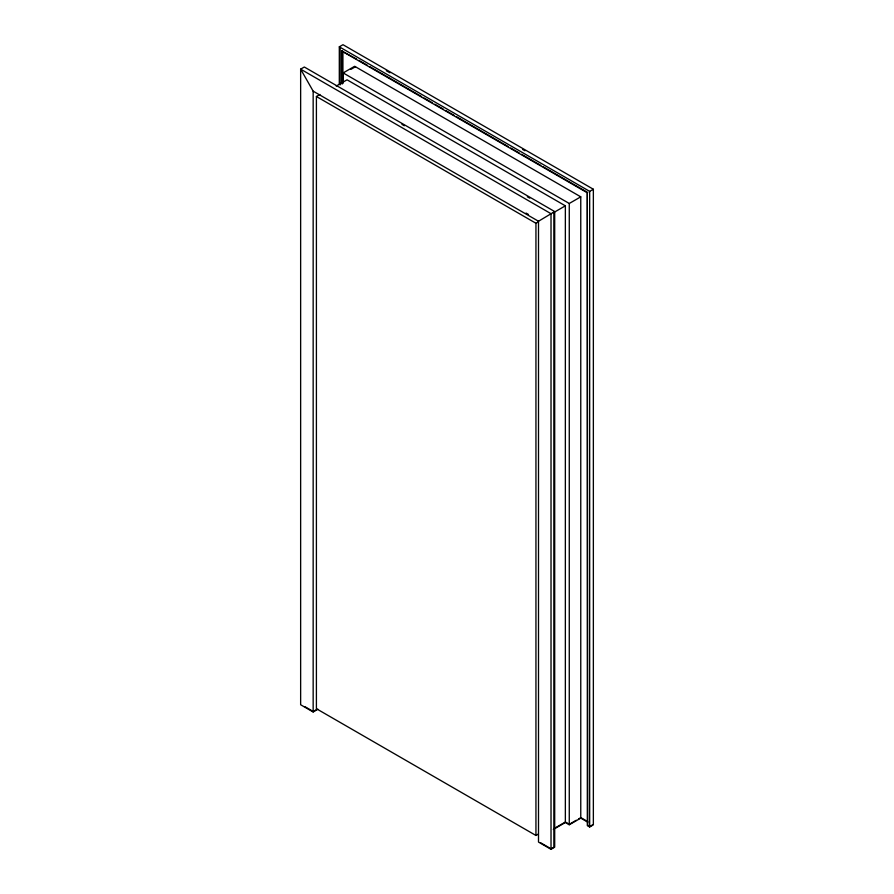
<?xml version="1.0" encoding="UTF-8"?>
<svg xmlns="http://www.w3.org/2000/svg" width="894" height="894" viewBox="0 0 894 894"><rect width="100%" height="100%" fill="white"/><g stroke="black" fill="none" stroke-linecap="round" stroke-linejoin="round"><path stroke-width="1.34" d="M538.501 221.254L554.693 211.565L554.693 847.177L551.017 849.3L538.501 842.07L538.501 221.254L313.157 91.154L300.641 69.151L304.329 67.016L554.693 211.565M339.307 84.461L339.307 46.823L342.983 44.7L593.359 189.249L593.359 824.849L589.671 826.984L587.324 825.62L587.324 192.791L341.653 50.958L341.653 83.008M341.653 50.958L356.561 59.026M343.151 82.706L343.151 72.928L354.65 66.29L580.765 196.836L580.765 818.122L569.266 824.76L565.354 822.502L553.319 829.453M350.906 69.363L355.499 66.704M538.289 834.113L535.942 835.465L316.409 708.719L316.409 96.507L319.918 94.473M336.222 86.059L347.062 79.812L565.354 205.832L565.354 822.502M587.324 192.791L587.783 825.363L589.738 826.492M339.307 46.823L589.671 191.372L593.359 189.249M553.319 212.783L565.354 205.832M343.151 72.928L569.266 203.474L580.765 196.836M316.409 96.507L535.942 223.254L538.289 221.891M314.42 710.797L316.8 709.423M551.017 849.3L551.017 213.7L300.641 69.151L300.641 704.751L313.157 711.982L317.918 709.233M553.587 828.839L565.421 822.011L569.333 824.268L576.239 820.279M578.541 818.96L580.843 817.63L587.671 821.564M551.084 848.808L553.844 847.21L553.844 212.068M590.666 825.955L592.51 824.894M386.32 70.715L389.94 72.805M522.577 149.376L524.979 150.773M358.975 60.423L367.4 65.284M369.814 66.681L421.599 96.574M424.002 97.971L432.439 102.832M434.842 104.229L443.268 109.09M445.681 110.487L454.107 115.348M456.521 116.734L508.306 146.638M510.709 148.024L519.146 152.896M521.548 154.282L540.825 165.412M543.228 166.798L587.783 192.523M401.92 124.355L404.334 125.752M527.315 196.758L529.729 198.144M526.041 213.074L528.466 214.471M580.765 818.122L587.805 822.178M305.022 706.741L312.062 710.808M540.524 842.707L549.911 848.127M589.671 191.372L589.671 826.984M569.266 203.474L569.266 824.76M535.942 223.254L535.942 835.465M342.916 51.237L342.916 83.343M342.111 50.69L342.111 84.137M340.156 47.248L340.156 84.941M313.157 91.154L313.157 711.982"/></g></svg>
